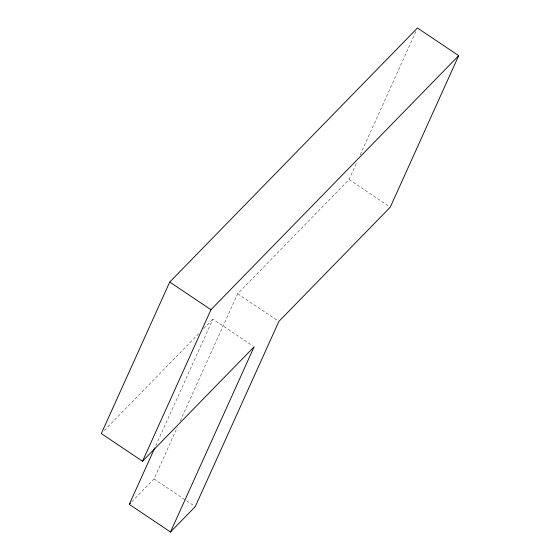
<?xml version="1.0" encoding="UTF-8"?>
<svg xmlns="http://www.w3.org/2000/svg" width="560" height="560" viewBox="0 0 560 560"><rect width="100%" height="100%" fill="white"/><g stroke="black" fill="none" stroke-linecap="round" stroke-linejoin="round"><path stroke-width="0.42" stroke-dasharray="2.8 2.1" d="M155.834 445.522L212.891 319.151L252.672 345.842M131.691 501.858L154.035 478.954L177.359 427.287M180.229 420.931L237.65 293.762L349.048 179.522L356.608 162.771M360.213 154.798L416.024 31.192M104.363 430.451L198.87 333.529M203.749 328.524L212.891 319.151M349.048 179.522L389.55 206.696M237.65 293.762L278.152 320.936M154.035 478.954L195.258 506.611"/><path stroke-width="0.84" d="M170.499 532L195.258 506.611L278.873 321.426L390.271 207.179L458.689 55.664L417.466 28L169.729 282.058L101.311 433.573L142.534 461.237L254.121 346.808L170.499 532L129.276 504.336L154.756 447.909M142.534 461.237L210.952 309.715L458.689 55.664M129.276 504.336L130.487 503.097M169.729 282.058L210.952 309.715"/></g></svg>
